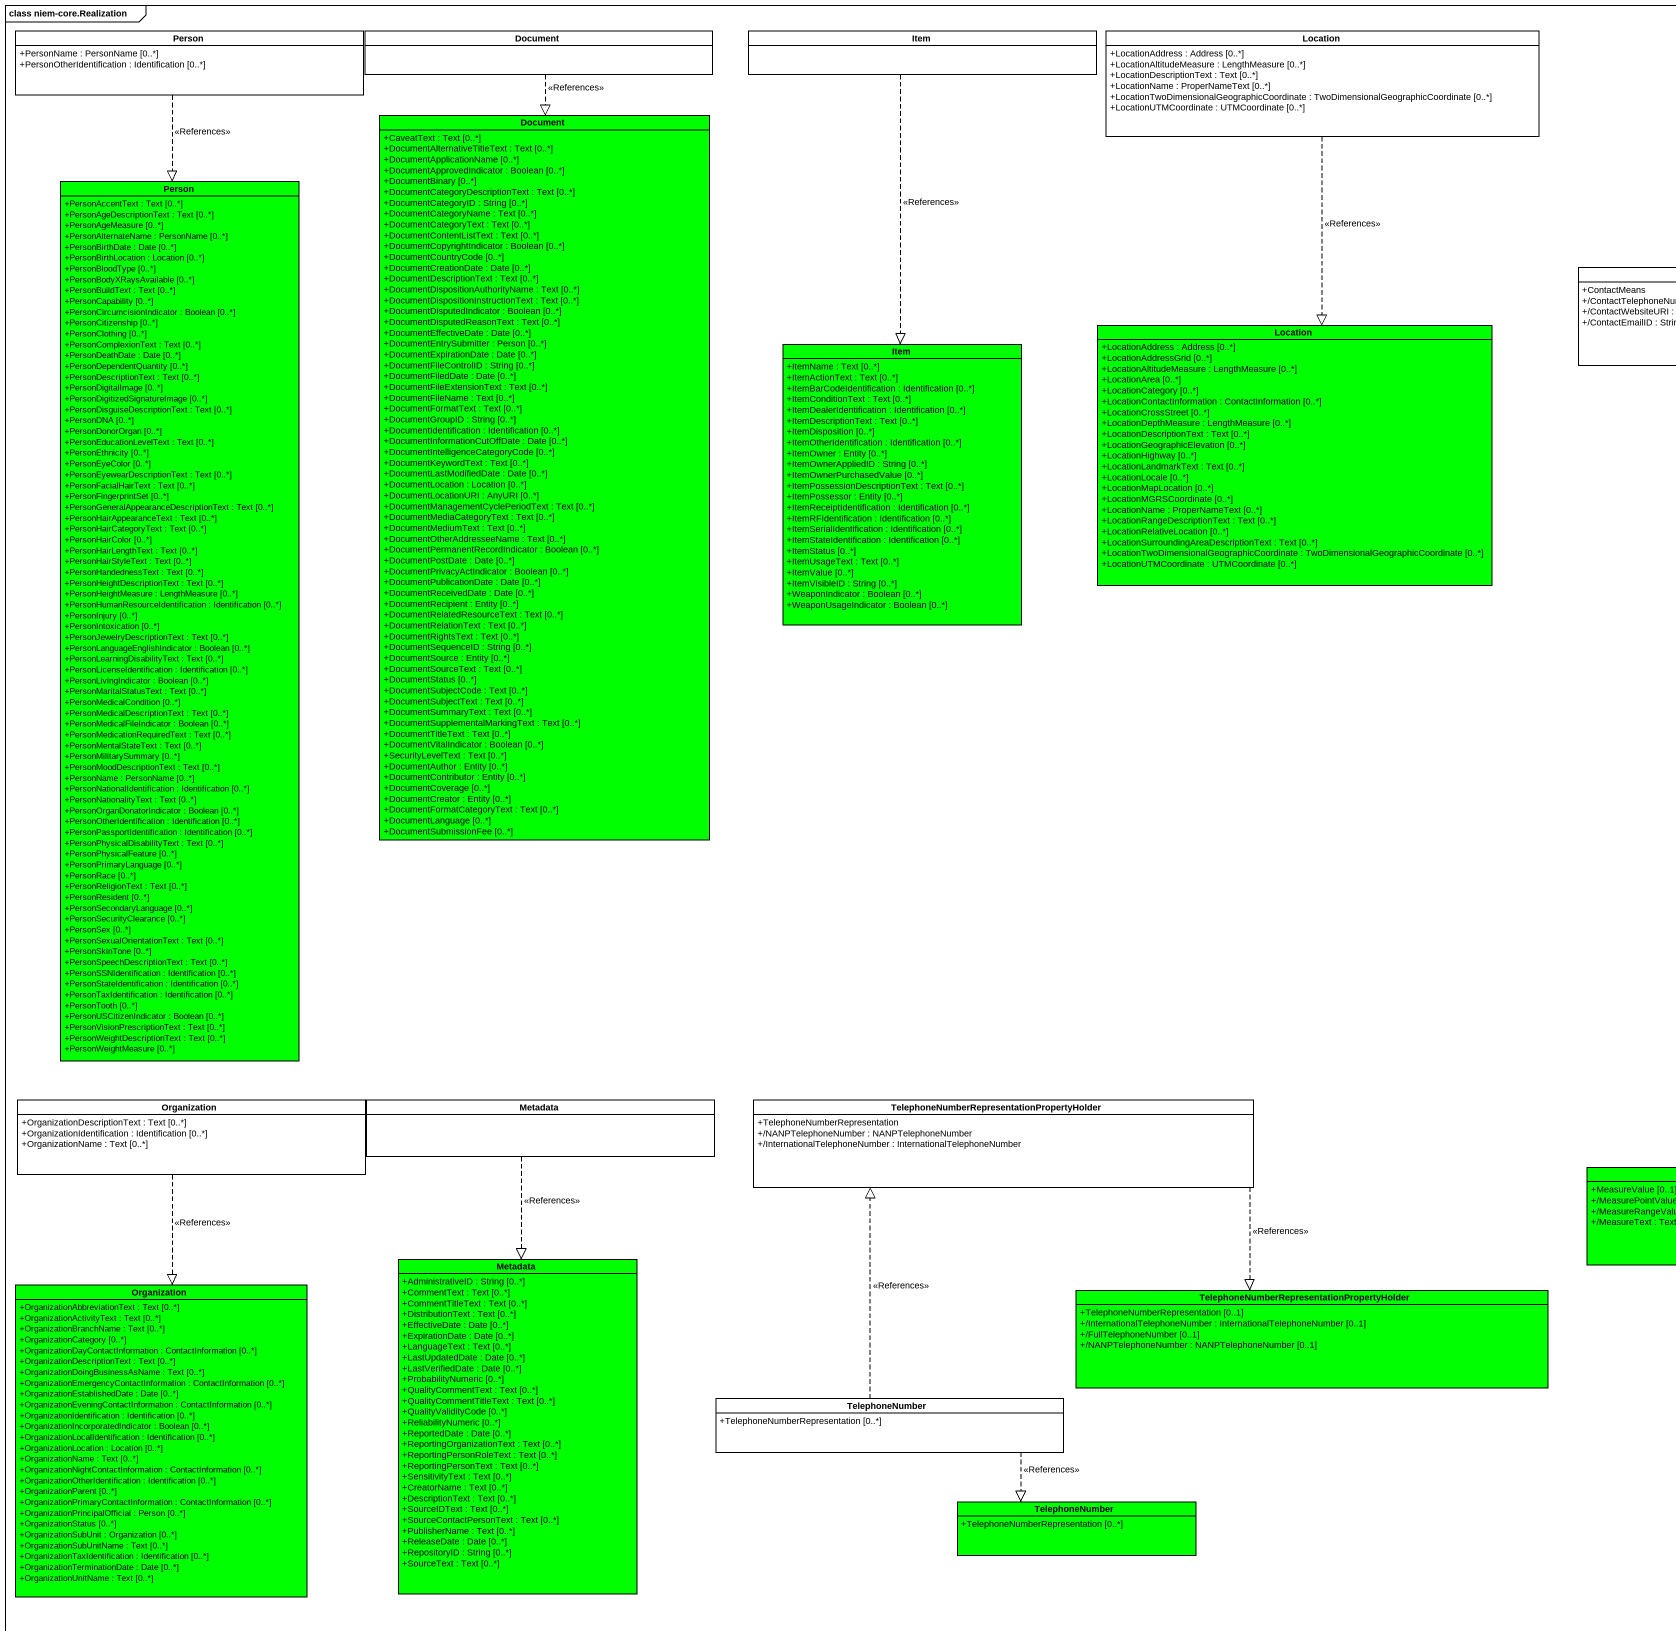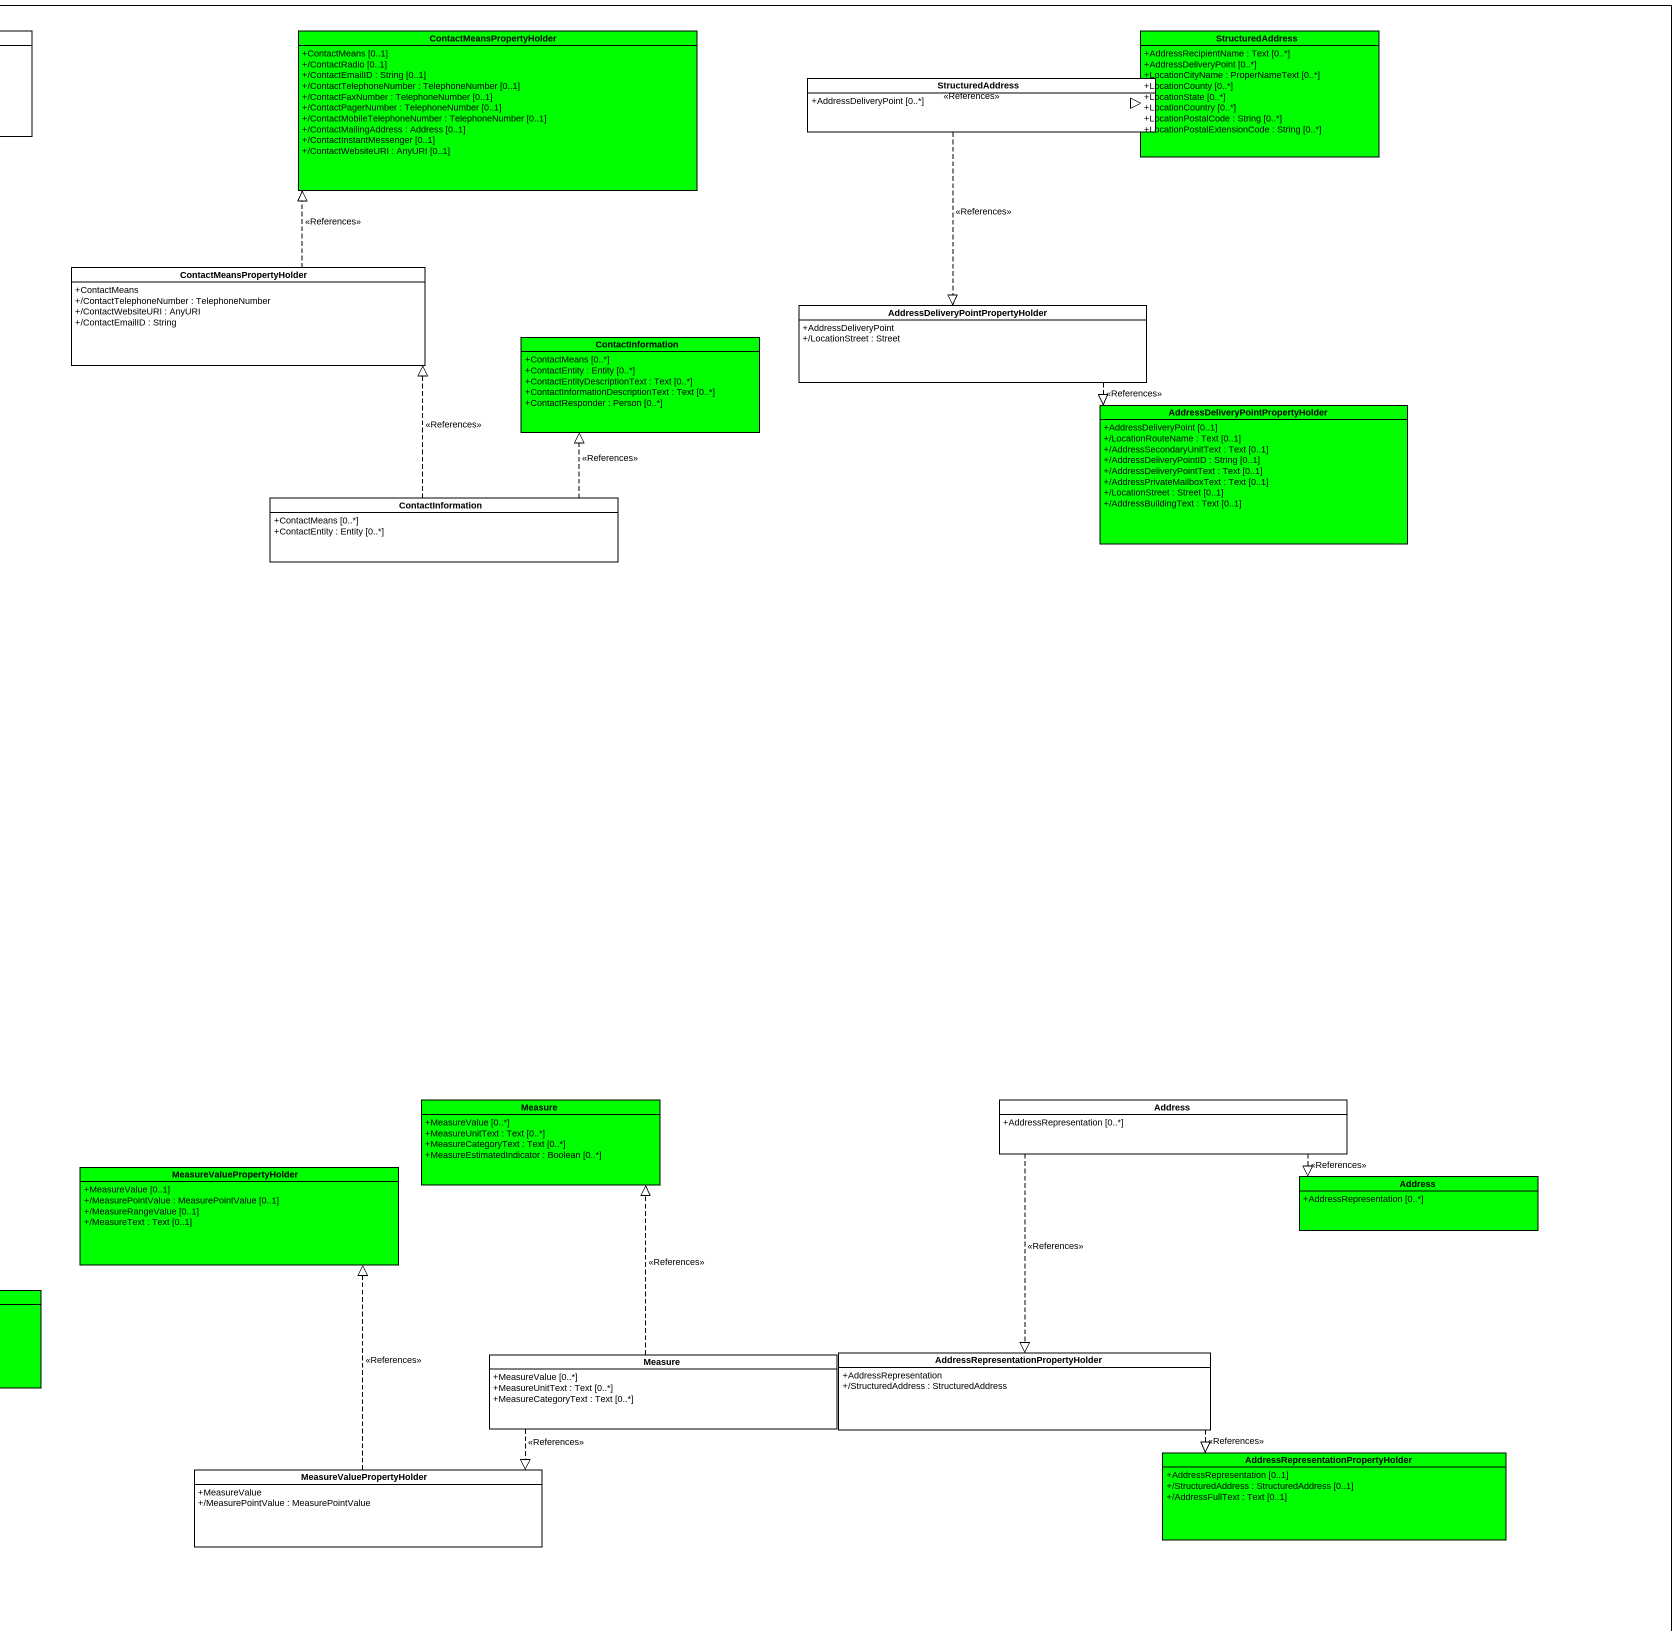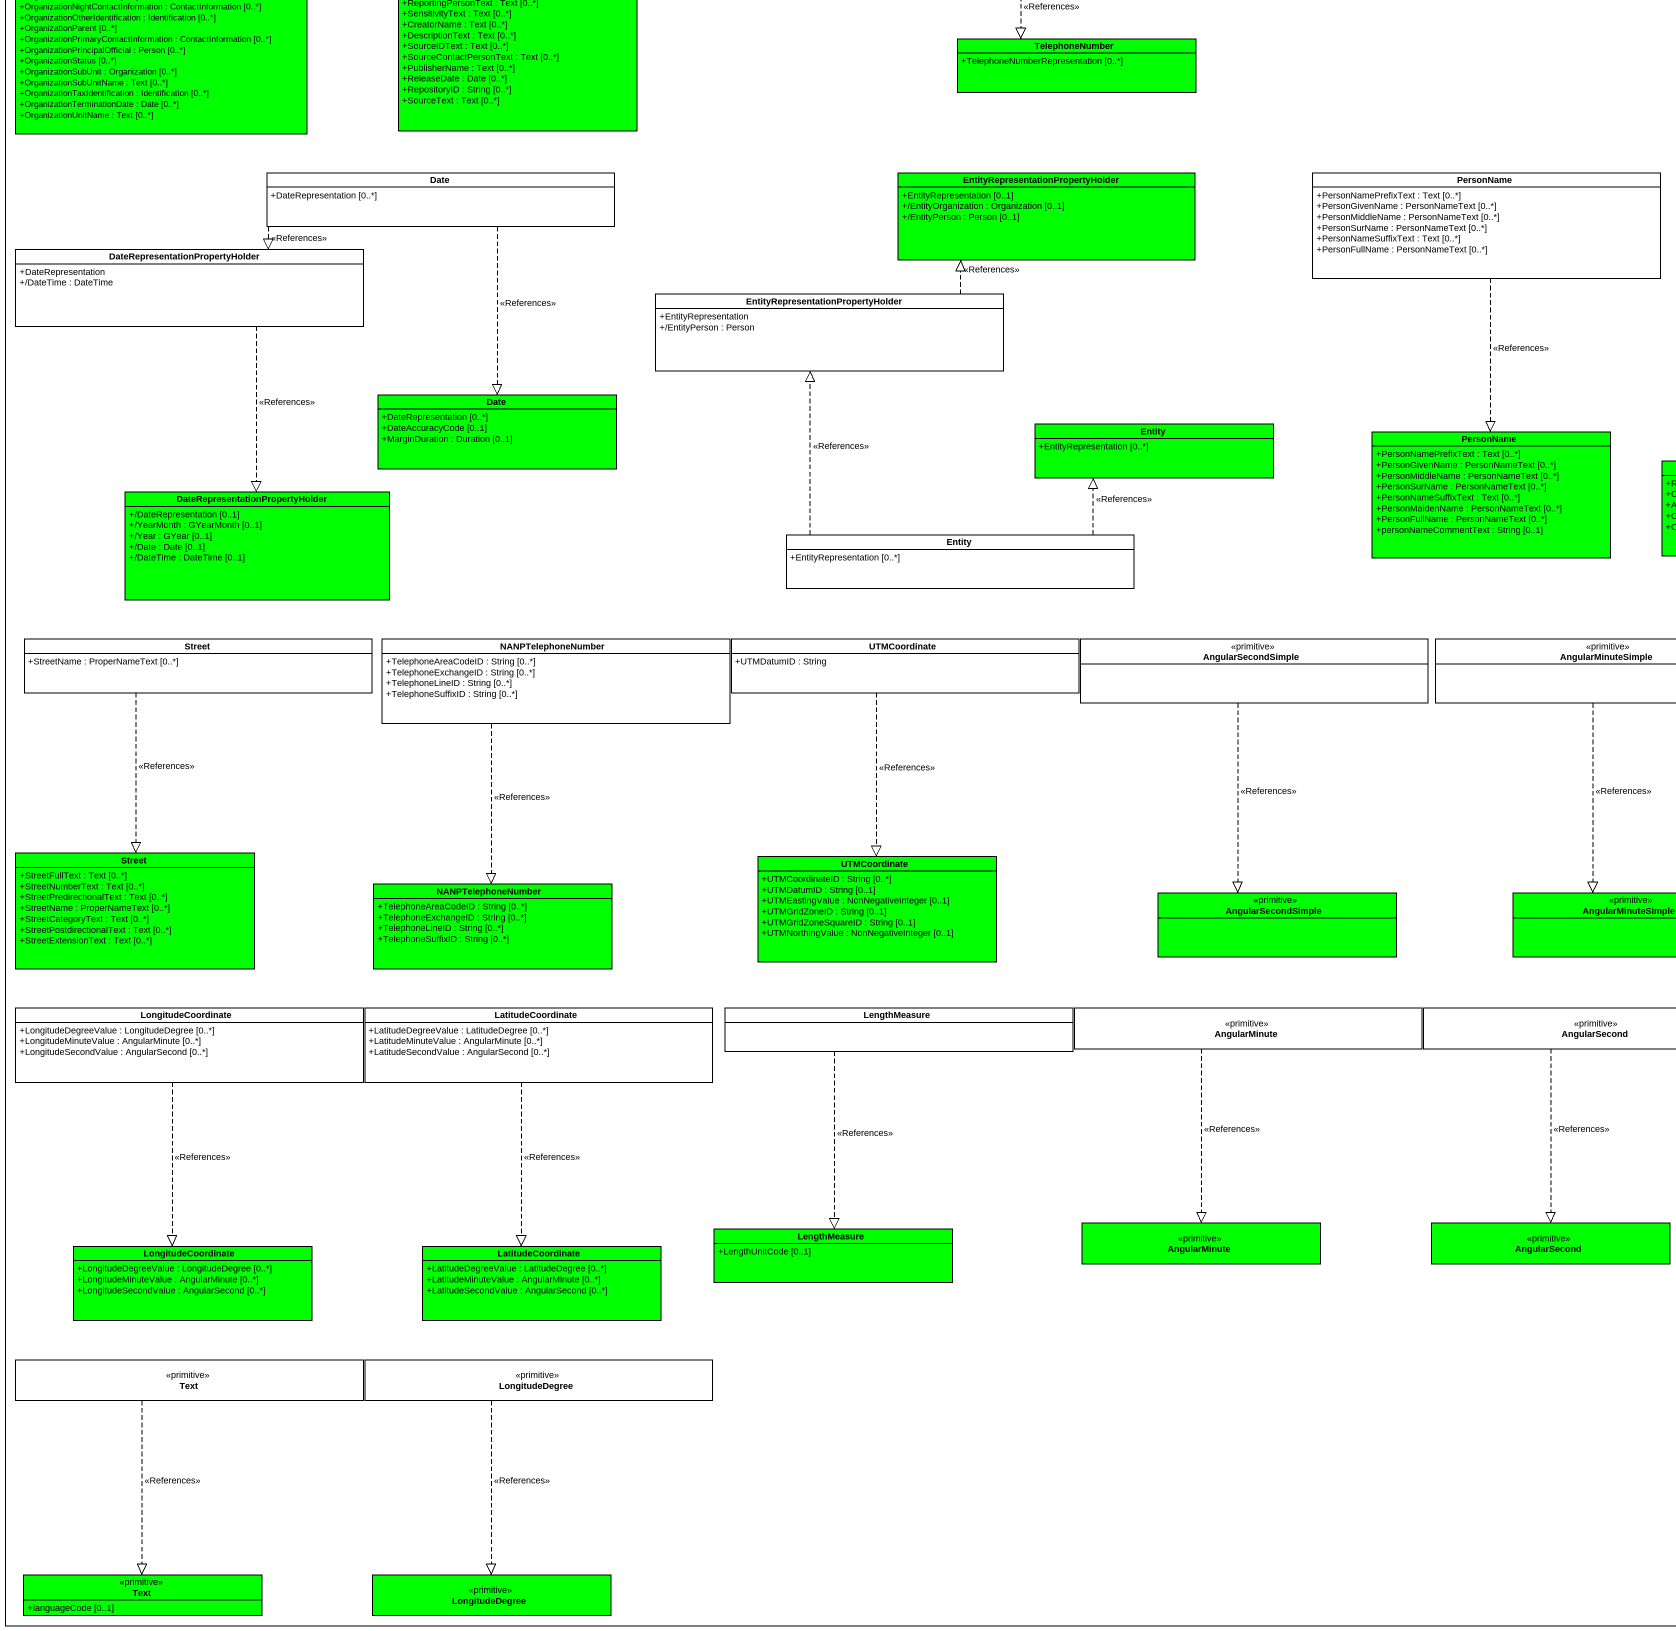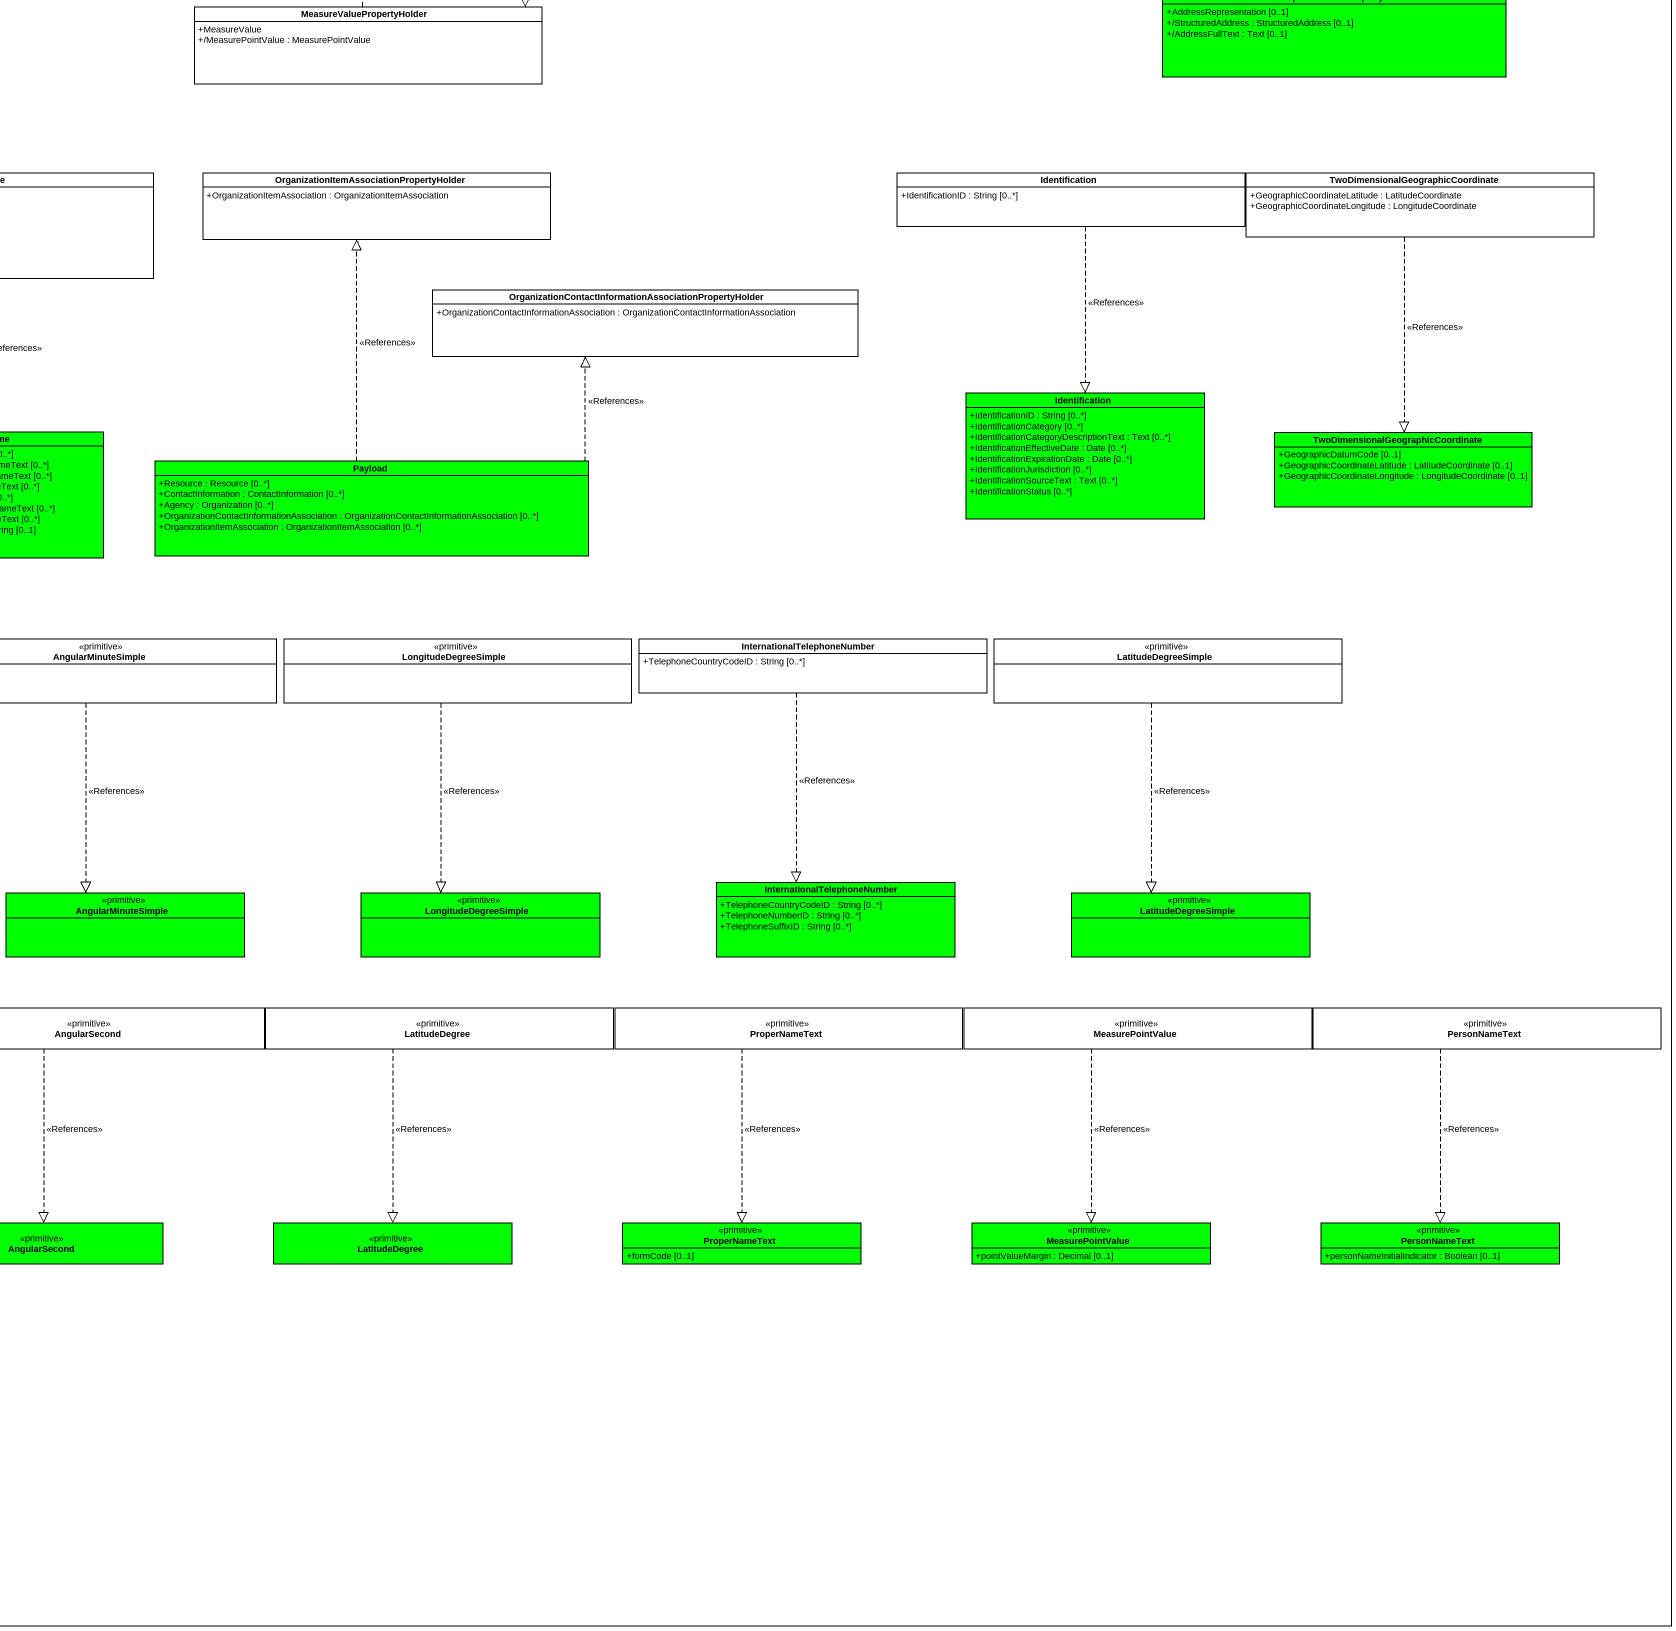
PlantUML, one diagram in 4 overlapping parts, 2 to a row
@startuml
mainframe class niem-core.Realization
hide circle
hide empty members
skinparam classAttributeIconSize 0
class "Person" as Person_ {
  +PersonName : PersonName [0..*]
  +PersonOtherIdentification : Identification [0..*]
}
class Document
class Item
class Location {
  +LocationAddress : Address [0..*]
  +LocationAltitudeMeasure : LengthMeasure [0..*]
  +LocationDescriptionText : Text [0..*]
  +LocationName : ProperNameText [0..*]
  +LocationTwoDimensionalGeographicCoordinate : TwoDimensionalGeographicCoordinate [0..*]
  +LocationUTMCoordinate : UTMCoordinate [0..*]
}
class ContactMeansPropertyHolder #00FF00 {
  +ContactMeans [0..1]
  +/ContactRadio [0..1]
  +/ContactEmailID : String [0..1]
  +/ContactTelephoneNumber : TelephoneNumber [0..1]
  +/ContactFaxNumber : TelephoneNumber [0..1]
  +/ContactPagerNumber : TelephoneNumber [0..1]
  +/ContactMobileTelephoneNumber : TelephoneNumber [0..1]
  +/ContactMailingAddress : Address [0..1]
  +/ContactInstantMessenger [0..1]
  +/ContactWebsiteURI : AnyURI [0..1]
}
class StructuredAddress #00FF00 {
  +AddressRecipientName : Text [0..*]
  +AddressDeliveryPoint [0..*]
  +LocationCityName : ProperNameText [0..*]
  +LocationCounty [0..*]
  +LocationState [0..*]
  +LocationCountry [0..*]
  +LocationPostalCode : String [0..*]
  +LocationPostalExtensionCode : String [0..*]
}
class "StructuredAddress" as StructuredAddress_2 {
  +AddressDeliveryPoint [0..*]
}
class "Document" as Document_2 #00FF00 {
  +CaveatText : Text [0..*]
  +DocumentAlternativeTitleText : Text [0..*]
  +DocumentApplicationName [0..*]
  +DocumentApprovedIndicator : Boolean [0..*]
  +DocumentBinary [0..*]
  +DocumentCategoryDescriptionText : Text [0..*]
  +DocumentCategoryID : String [0..*]
  +DocumentCategoryName : Text [0..*]
  +DocumentCategoryText : Text [0..*]
  +DocumentContentListText : Text [0..*]
  +DocumentCopyrightIndicator : Boolean [0..*]
  +DocumentCountryCode [0..*]
  +DocumentCreationDate : Date [0..*]
  +DocumentDescriptionText : Text [0..*]
  +DocumentDispositionAuthorityName : Text [0..*]
  +DocumentDispositionInstructionText : Text [0..*]
  +DocumentDisputedIndicator : Boolean [0..*]
  +DocumentDisputedReasonText : Text [0..*]
  +DocumentEffectiveDate : Date [0..*]
  +DocumentEntrySubmitter : Person [0..*]
  +DocumentExpirationDate : Date [0..*]
  +DocumentFileControlID : String [0..*]
  +DocumentFiledDate : Date [0..*]
  +DocumentFileExtensionText : Text [0..*]
  +DocumentFileName : Text [0..*]
  +DocumentFormatText : Text [0..*]
  +DocumentGroupID : String [0..*]
  +DocumentIdentification : Identification [0..*]
  +DocumentInformationCutOffDate : Date [0..*]
  +DocumentIntelligenceCategoryCode [0..*]
  +DocumentKeywordText : Text [0..*]
  +DocumentLastModifiedDate : Date [0..*]
  +DocumentLocation : Location [0..*]
  +DocumentLocationURI : AnyURI [0..*]
  +DocumentManagementCyclePeriodText : Text [0..*]
  +DocumentMediaCategoryText : Text [0..*]
  +DocumentMediumText : Text [0..*]
  +DocumentOtherAddresseeName : Text [0..*]
  +DocumentPermanentRecordIndicator : Boolean [0..*]
  +DocumentPostDate : Date [0..*]
  +DocumentPrivacyActIndicator : Boolean [0..*]
  +DocumentPublicationDate : Date [0..*]
  +DocumentReceivedDate : Date [0..*]
  +DocumentRecipient : Entity [0..*]
  +DocumentRelatedResourceText : Text [0..*]
  +DocumentRelationText : Text [0..*]
  +DocumentRightsText : Text [0..*]
  +DocumentSequenceID : String [0..*]
  +DocumentSource : Entity [0..*]
  +DocumentSourceText : Text [0..*]
  +DocumentStatus [0..*]
  +DocumentSubjectCode : Text [0..*]
  +DocumentSubjectText : Text [0..*]
  +DocumentSummaryText : Text [0..*]
  +DocumentSupplementalMarkingText : Text [0..*]
  +DocumentTitleText : Text [0..*]
  +DocumentVitalIndicator : Boolean [0..*]
  +SecurityLevelText : Text [0..*]
  +DocumentAuthor : Entity [0..*]
  +DocumentContributor : Entity [0..*]
  +DocumentCoverage [0..*]
  +DocumentCreator : Entity [0..*]
  +DocumentFormatCategoryText : Text [0..*]
  +DocumentLanguage [0..*]
  +DocumentSubmissionFee [0..*]
}
class "Person" as Person__2 #00FF00 {
  +PersonAccentText : Text [0..*]
  +PersonAgeDescriptionText : Text [0..*]
  +PersonAgeMeasure [0..*]
  +PersonAlternateName : PersonName [0..*]
  +PersonBirthDate : Date [0..*]
  +PersonBirthLocation : Location [0..*]
  +PersonBloodType [0..*]
  +PersonBodyXRaysAvailable [0..*]
  +PersonBuildText : Text [0..*]
  +PersonCapability [0..*]
  +PersonCircumcisionIndicator : Boolean [0..*]
  +PersonCitizenship [0..*]
  +PersonClothing [0..*]
  +PersonComplexionText : Text [0..*]
  +PersonDeathDate : Date [0..*]
  +PersonDependentQuantity [0..*]
  +PersonDescriptionText : Text [0..*]
  +PersonDigitalImage [0..*]
  +PersonDigitizedSignatureImage [0..*]
  +PersonDisguiseDescriptionText : Text [0..*]
  +PersonDNA [0..*]
  +PersonDonorOrgan [0..*]
  +PersonEducationLevelText : Text [0..*]
  +PersonEthnicity [0..*]
  +PersonEyeColor [0..*]
  +PersonEyewearDescriptionText : Text [0..*]
  +PersonFacialHairText : Text [0..*]
  +PersonFingerprintSet [0..*]
  +PersonGeneralAppearanceDescriptionText : Text [0..*]
  +PersonHairAppearanceText : Text [0..*]
  +PersonHairCategoryText : Text [0..*]
  +PersonHairColor [0..*]
  +PersonHairLengthText : Text [0..*]
  +PersonHairStyleText : Text [0..*]
  +PersonHandednessText : Text [0..*]
  +PersonHeightDescriptionText : Text [0..*]
  +PersonHeightMeasure : LengthMeasure [0..*]
  +PersonHumanResourceIdentification : Identification [0..*]
  +PersonInjury [0..*]
  +PersonIntoxication [0..*]
  +PersonJewelryDescriptionText : Text [0..*]
  +PersonLanguageEnglishIndicator : Boolean [0..*]
  +PersonLearningDisabilityText : Text [0..*]
  +PersonLicenseIdentification : Identification [0..*]
  +PersonLivingIndicator : Boolean [0..*]
  +PersonMaritalStatusText : Text [0..*]
  +PersonMedicalCondition [0..*]
  +PersonMedicalDescriptionText : Text [0..*]
  +PersonMedicalFileIndicator : Boolean [0..*]
  +PersonMedicationRequiredText : Text [0..*]
  +PersonMentalStateText : Text [0..*]
  +PersonMilitarySummary [0..*]
  +PersonMoodDescriptionText : Text [0..*]
  +PersonName : PersonName [0..*]
  +PersonNationalIdentification : Identification [0..*]
  +PersonNationalityText : Text [0..*]
  +PersonOrganDonatorIndicator : Boolean [0..*]
  +PersonOtherIdentification : Identification [0..*]
  +PersonPassportIdentification : Identification [0..*]
  +PersonPhysicalDisabilityText : Text [0..*]
  +PersonPhysicalFeature [0..*]
  +PersonPrimaryLanguage [0..*]
  +PersonRace [0..*]
  +PersonReligionText : Text [0..*]
  +PersonResident [0..*]
  +PersonSecondaryLanguage [0..*]
  +PersonSecurityClearance [0..*]
  +PersonSex [0..*]
  +PersonSexualOrientationText : Text [0..*]
  +PersonSkinTone [0..*]
  +PersonSpeechDescriptionText : Text [0..*]
  +PersonSSNIdentification : Identification [0..*]
  +PersonStateIdentification : Identification [0..*]
  +PersonTaxIdentification : Identification [0..*]
  +PersonTooth [0..*]
  +PersonUSCitizenIndicator : Boolean [0..*]
  +PersonVisionPrescriptionText : Text [0..*]
  +PersonWeightDescriptionText : Text [0..*]
  +PersonWeightMeasure [0..*]
}
class "ContactMeansPropertyHolder" as ContactMeansPropertyHolder_2 {
  +ContactMeans
  +/ContactTelephoneNumber : TelephoneNumber
  +/ContactWebsiteURI : AnyURI
  +/ContactEmailID : String
}
class "AddressDeliveryPointPropertyHolder" as AddressDeliveryPointProperty {
  +AddressDeliveryPoint
  +/LocationStreet : Street
}
class "Item" as Item_2 #00FF00 {
  +ItemName : Text [0..*]
  +ItemActionText : Text [0..*]
  +ItemBarCodeIdentification : Identification [0..*]
  +ItemConditionText : Text [0..*]
  +ItemDealerIdentification : Identification [0..*]
  +ItemDescriptionText : Text [0..*]
  +ItemDisposition [0..*]
  +ItemOtherIdentification : Identification [0..*]
  +ItemOwner : Entity [0..*]
  +ItemOwnerAppliedID : String [0..*]
  +ItemOwnerPurchasedValue [0..*]
  +ItemPossessionDescriptionText : Text [0..*]
  +ItemPossessor : Entity [0..*]
  +ItemReceiptIdentification : Identification [0..*]
  +ItemRFIdentification : Identification [0..*]
  +ItemSerialIdentification : Identification [0..*]
  +ItemStateIdentification : Identification [0..*]
  +ItemStatus [0..*]
  +ItemUsageText : Text [0..*]
  +ItemValue [0..*]
  +ItemVisibleID : String [0..*]
  +WeaponIndicator : Boolean [0..*]
  +WeaponUsageIndicator : Boolean [0..*]
}
class "Location" as Location_2 #00FF00 {
  +LocationAddress : Address [0..*]
  +LocationAddressGrid [0..*]
  +LocationAltitudeMeasure : LengthMeasure [0..*]
  +LocationArea [0..*]
  +LocationCategory [0..*]
  +LocationContactInformation : ContactInformation [0..*]
  +LocationCrossStreet [0..*]
  +LocationDepthMeasure : LengthMeasure [0..*]
  +LocationDescriptionText : Text [0..*]
  +LocationGeographicElevation [0..*]
  +LocationHighway [0..*]
  +LocationLandmarkText : Text [0..*]
  +LocationLocale [0..*]
  +LocationMapLocation [0..*]
  +LocationMGRSCoordinate [0..*]
  +LocationName : ProperNameText [0..*]
  +LocationRangeDescriptionText : Text [0..*]
  +LocationRelativeLocation [0..*]
  +LocationSurroundingAreaDescriptionText : Text [0..*]
  +LocationTwoDimensionalGeographicCoordinate : TwoDimensionalGeographicCoordinate [0..*]
  +LocationUTMCoordinate : UTMCoordinate [0..*]
}
class ContactInformation #00FF00 {
  +ContactMeans [0..*]
  +ContactEntity : Entity [0..*]
  +ContactEntityDescriptionText : Text [0..*]
  +ContactInformationDescriptionText : Text [0..*]
  +ContactResponder : Person [0..*]
}
class "AddressDeliveryPointPropertyHolder" as AddressDeliveryPointProperty_2 #00FF00 {
  +AddressDeliveryPoint [0..1]
  +/LocationRouteName : Text [0..1]
  +/AddressSecondaryUnitText : Text [0..1]
  +/AddressDeliveryPointID : String [0..1]
  +/AddressDeliveryPointText : Text [0..1]
  +/AddressPrivateMailboxText : Text [0..1]
  +/LocationStreet : Street [0..1]
  +/AddressBuildingText : Text [0..1]
}
class "ContactInformation" as ContactInformation_2 {
  +ContactMeans [0..*]
  +ContactEntity : Entity [0..*]
}
class Organization {
  +OrganizationDescriptionText : Text [0..*]
  +OrganizationIdentification : Identification [0..*]
  +OrganizationName : Text [0..*]
}
class Metadata
class "TelephoneNumberRepresentationPropertyHolder" as TelephoneNumberRepresentatio {
  +TelephoneNumberRepresentation
  +/NANPTelephoneNumber : NANPTelephoneNumber
  +/InternationalTelephoneNumber : InternationalTelephoneNumber
}
class Measure #00FF00 {
  +MeasureValue [0..*]
  +MeasureUnitText : Text [0..*]
  +MeasureCategoryText : Text [0..*]
  +MeasureEstimatedIndicator : Boolean [0..*]
}
class Address {
  +AddressRepresentation [0..*]
}
class MeasureValuePropertyHolder #00FF00 {
  +MeasureValue [0..1]
  +/MeasurePointValue : MeasurePointValue [0..1]
  +/MeasureRangeValue [0..1]
  +/MeasureText : Text [0..1]
}
class "Address" as Address_2 #00FF00 {
  +AddressRepresentation [0..*]
}
class "Organization" as Organization_2 #00FF00 {
  +OrganizationAbbreviationText : Text [0..*]
  +OrganizationActivityText : Text [0..*]
  +OrganizationBranchName : Text [0..*]
  +OrganizationCategory [0..*]
  +OrganizationDayContactInformation : ContactInformation [0..*]
  +OrganizationDescriptionText : Text [0..*]
  +OrganizationDoingBusinessAsName : Text [0..*]
  +OrganizationEmergencyContactInformation : ContactInformation [0..*]
  +OrganizationEstablishedDate : Date [0..*]
  +OrganizationEveningContactInformation : ContactInformation [0..*]
  +OrganizationIdentification : Identification [0..*]
  +OrganizationIncorporatedIndicator : Boolean [0..*]
  +OrganizationLocalIdentification : Identification [0..*]
  +OrganizationLocation : Location [0..*]
  +OrganizationName : Text [0..*]
  +OrganizationNightContactInformation : ContactInformation [0..*]
  +OrganizationOtherIdentification : Identification [0..*]
  +OrganizationParent [0..*]
  +OrganizationPrimaryContactInformation : ContactInformation [0..*]
  +OrganizationPrincipalOfficial : Person [0..*]
  +OrganizationStatus [0..*]
  +OrganizationSubUnit : Organization [0..*]
  +OrganizationSubUnitName : Text [0..*]
  +OrganizationTaxIdentification : Identification [0..*]
  +OrganizationTerminationDate : Date [0..*]
  +OrganizationUnitName : Text [0..*]
}
class "Metadata" as Metadata_2 #00FF00 {
  +AdministrativeID : String [0..*]
  +CommentText : Text [0..*]
  +CommentTitleText : Text [0..*]
  +DistributionText : Text [0..*]
  +EffectiveDate : Date [0..*]
  +ExpirationDate : Date [0..*]
  +LanguageText : Text [0..*]
  +LastUpdatedDate : Date [0..*]
  +LastVerifiedDate : Date [0..*]
  +ProbabilityNumeric [0..*]
  +QualityCommentText : Text [0..*]
  +QualityCommentTitleText : Text [0..*]
  +QualityValidityCode [0..*]
  +ReliabilityNumeric [0..*]
  +ReportedDate : Date [0..*]
  +ReportingOrganizationText : Text [0..*]
  +ReportingPersonRoleText : Text [0..*]
  +ReportingPersonText : Text [0..*]
  +SensitivityText : Text [0..*]
  +CreatorName : Text [0..*]
  +DescriptionText : Text [0..*]
  +SourceIDText : Text [0..*]
  +SourceContactPersonText : Text [0..*]
  +PublisherName : Text [0..*]
  +ReleaseDate : Date [0..*]
  +RepositoryID : String [0..*]
  +SourceText : Text [0..*]
}
class "TelephoneNumberRepresentationPropertyHolder" as TelephoneNumberRepresentatio_2 #00FF00 {
  +TelephoneNumberRepresentation [0..1]
  +/InternationalTelephoneNumber : InternationalTelephoneNumber [0..1]
  +/FullTelephoneNumber [0..1]
  +/NANPTelephoneNumber : NANPTelephoneNumber [0..1]
}
class "Measure" as Measure_2 {
  +MeasureValue [0..*]
  +MeasureUnitText : Text [0..*]
  +MeasureCategoryText : Text [0..*]
}
class "AddressRepresentationPropertyHolder" as AddressRepresentationPropert {
  +AddressRepresentation
  +/StructuredAddress : StructuredAddress
}
class TelephoneNumber {
  +TelephoneNumberRepresentation [0..*]
}
class "MeasureValuePropertyHolder" as MeasureValuePropertyHolder_2 {
  +MeasureValue
  +/MeasurePointValue : MeasurePointValue
}
class "AddressRepresentationPropertyHolder" as AddressRepresentationPropert_2 #00FF00 {
  +AddressRepresentation [0..1]
  +/StructuredAddress : StructuredAddress [0..1]
  +/AddressFullText : Text [0..1]
}
class "TelephoneNumber" as TelephoneNumber_2 #00FF00 {
  +TelephoneNumberRepresentation [0..*]
}
class Date {
  +DateRepresentation [0..*]
}
class "EntityRepresentationPropertyHolder" as EntityRepresentationProperty #00FF00 {
  +EntityRepresentation [0..1]
  +/EntityOrganization : Organization [0..1]
  +/EntityPerson : Person [0..1]
}
class PersonName {
  +PersonNamePrefixText : Text [0..*]
  +PersonGivenName : PersonNameText [0..*]
  +PersonMiddleName : PersonNameText [0..*]
  +PersonSurName : PersonNameText [0..*]
  +PersonNameSuffixText : Text [0..*]
  +PersonFullName : PersonNameText [0..*]
}
class "OrganizationItemAssociationPropertyHolder" as OrganizationItemAssociationP {
  +OrganizationItemAssociation : OrganizationItemAssociation
}
class Identification {
  +IdentificationID : String [0..*]
}
class "TwoDimensionalGeographicCoordinate" as TwoDimensionalGeographicCoor {
  +GeographicCoordinateLatitude : LatitudeCoordinate
  +GeographicCoordinateLongitude : LongitudeCoordinate
}
class "DateRepresentationPropertyHolder" as DateRepresentationPropertyHo {
  +DateRepresentation
  +/DateTime : DateTime
}
class "EntityRepresentationPropertyHolder" as EntityRepresentationProperty_2 {
  +EntityRepresentation
  +/EntityPerson : Person
}
class "OrganizationContactInformationAssociationPropertyHolder" as OrganizationContactInformati {
  +OrganizationContactInformationAssociation : OrganizationContactInformationAssociation
}
class "Date" as Date_2 #00FF00 {
  +DateRepresentation [0..*]
  +DateAccuracyCode [0..1]
  +MarginDuration : Duration [0..1]
}
class "Identification" as Identification_2 #00FF00 {
  +IdentificationID : String [0..*]
  +IdentificationCategory [0..*]
  +IdentificationCategoryDescriptionText : Text [0..*]
  +IdentificationEffectiveDate : Date [0..*]
  +IdentificationExpirationDate : Date [0..*]
  +IdentificationJurisdiction [0..*]
  +IdentificationSourceText : Text [0..*]
  +IdentificationStatus [0..*]
}
class "Entity" as Entity_ #00FF00 {
  +EntityRepresentation [0..*]
}
class "PersonName" as PersonName_2 #00FF00 {
  +PersonNamePrefixText : Text [0..*]
  +PersonGivenName : PersonNameText [0..*]
  +PersonMiddleName : PersonNameText [0..*]
  +PersonSurName : PersonNameText [0..*]
  +PersonNameSuffixText : Text [0..*]
  +PersonMaidenName : PersonNameText [0..*]
  +PersonFullName : PersonNameText [0..*]
  +personNameCommentText : String [0..1]
}
class "TwoDimensionalGeographicCoordinate" as TwoDimensionalGeographicCoor_2 #00FF00 {
  +GeographicDatumCode [0..1]
  +GeographicCoordinateLatitude : LatitudeCoordinate [0..1]
  +GeographicCoordinateLongitude : LongitudeCoordinate [0..1]
}
class Payload #00FF00 {
  +Resource : Resource [0..*]
  +ContactInformation : ContactInformation [0..*]
  +Agency : Organization [0..*]
  +OrganizationContactInformationAssociation : OrganizationContactInformationAssociation [0..*]
  +OrganizationItemAssociation : OrganizationItemAssociation [0..*]
}
class "DateRepresentationPropertyHolder" as DateRepresentationPropertyHo_2 #00FF00 {
  +/DateRepresentation [0..1]
  +/YearMonth : GYearMonth [0..1]
  +/Year : GYear [0..1]
  +/Date : Date [0..1]
  +/DateTime : DateTime [0..1]
}
class "Entity" as Entity__2 {
  +EntityRepresentation [0..*]
}
class Street {
  +StreetName : ProperNameText [0..*]
}
class NANPTelephoneNumber {
  +TelephoneAreaCodeID : String [0..*]
  +TelephoneExchangeID : String [0..*]
  +TelephoneLineID : String [0..*]
  +TelephoneSuffixID : String [0..*]
}
class UTMCoordinate {
  +UTMDatumID : String
}
class AngularSecondSimple <<primitive>>
class AngularMinuteSimple <<primitive>>
class LongitudeDegreeSimple <<primitive>>
class InternationalTelephoneNumber {
  +TelephoneCountryCodeID : String [0..*]
}
class LatitudeDegreeSimple <<primitive>>
class "Street" as Street_2 #00FF00 {
  +StreetFullText : Text [0..*]
  +StreetNumberText : Text [0..*]
  +StreetPredirectionalText : Text [0..*]
  +StreetName : ProperNameText [0..*]
  +StreetCategoryText : Text [0..*]
  +StreetPostdirectionalText : Text [0..*]
  +StreetExtensionText : Text [0..*]
}
class "UTMCoordinate" as UTMCoordinate_2 #00FF00 {
  +UTMCoordinateID : String [0..*]
  +UTMDatumID : String [0..1]
  +UTMEastingValue : NonNegativeInteger [0..1]
  +UTMGridZoneID : String [0..1]
  +UTMGridZoneSquareID : String [0..1]
  +UTMNorthingValue : NonNegativeInteger [0..1]
}
class "NANPTelephoneNumber" as NANPTelephoneNumber_2 #00FF00 {
  +TelephoneAreaCodeID : String [0..*]
  +TelephoneExchangeID : String [0..*]
  +TelephoneLineID : String [0..*]
  +TelephoneSuffixID : String [0..*]
}
class "AngularSecondSimple" as AngularSecondSimple_2 <<primitive>> #00FF00
class "AngularMinuteSimple" as AngularMinuteSimple_2 <<primitive>> #00FF00
class "LongitudeDegreeSimple" as LongitudeDegreeSimple_2 <<primitive>> #00FF00
class "InternationalTelephoneNumber" as InternationalTelephoneNumber_2 #00FF00 {
  +TelephoneCountryCodeID : String [0..*]
  +TelephoneNumberID : String [0..*]
  +TelephoneSuffixID : String [0..*]
}
class "LatitudeDegreeSimple" as LatitudeDegreeSimple_2 <<primitive>> #00FF00
class LongitudeCoordinate {
  +LongitudeDegreeValue : LongitudeDegree [0..*]
  +LongitudeMinuteValue : AngularMinute [0..*]
  +LongitudeSecondValue : AngularSecond [0..*]
}
class LatitudeCoordinate {
  +LatitudeDegreeValue : LatitudeDegree [0..*]
  +LatitudeMinuteValue : AngularMinute [0..*]
  +LatitudeSecondValue : AngularSecond [0..*]
}
class LengthMeasure
class AngularMinute <<primitive>>
class AngularSecond <<primitive>>
class LatitudeDegree <<primitive>>
class ProperNameText <<primitive>>
class MeasurePointValue <<primitive>>
class PersonNameText <<primitive>>
class "LongitudeCoordinate" as LongitudeCoordinate_2 #00FF00 {
  +LongitudeDegreeValue : LongitudeDegree [0..*]
  +LongitudeMinuteValue : AngularMinute [0..*]
  +LongitudeSecondValue : AngularSecond [0..*]
}
class "LatitudeCoordinate" as LatitudeCoordinate_2 #00FF00 {
  +LatitudeDegreeValue : LatitudeDegree [0..*]
  +LatitudeMinuteValue : AngularMinute [0..*]
  +LatitudeSecondValue : AngularSecond [0..*]
}
class "LengthMeasure" as LengthMeasure_2 #00FF00 {
  +LengthUnitCode [0..1]
}
class "AngularMinute" as AngularMinute_2 <<primitive>> #00FF00
class "AngularSecond" as AngularSecond_2 <<primitive>> #00FF00
class "LatitudeDegree" as LatitudeDegree_2 <<primitive>> #00FF00
class "ProperNameText" as ProperNameText_2 <<primitive>> #00FF00 {
  +formCode [0..1]
}
class "MeasurePointValue" as MeasurePointValue_2 <<primitive>> #00FF00 {
  +pointValueMargin : Decimal [0..1]
}
class "PersonNameText" as PersonNameText_2 <<primitive>> #00FF00 {
  +personNameInitialIndicator : Boolean [0..1]
}
class Text <<primitive>>
class LongitudeDegree <<primitive>>
class "Text" as Text_2 <<primitive>> #00FF00 {
  +languageCode [0..1]
}
class "LongitudeDegree" as LongitudeDegree_2 <<primitive>> #00FF00
Person_ ..|> Person__2 : <<References>>
Document ..|> Document_2 : <<References>>
Item ..|> Item_2 : <<References>>
Location ..|> Location_2 : <<References>>
StructuredAddress_2 .right.|> StructuredAddress : <<References>>
StructuredAddress_2 ..|> AddressDeliveryPointProperty : <<References>>
ContactMeansPropertyHolder_2 .up.|> ContactMeansPropertyHolder : <<References>>
AddressDeliveryPointProperty .right.|> AddressDeliveryPointProperty_2 : <<References>>
ContactInformation_2 .up.|> ContactMeansPropertyHolder_2 : <<References>>
ContactInformation_2 .up.|> ContactInformation : <<References>>
Organization ..|> Organization_2 : <<References>>
Metadata ..|> Metadata_2 : <<References>>
TelephoneNumberRepresentatio ..|> TelephoneNumberRepresentatio_2 : <<References>>
Address .right.|> Address_2 : <<References>>
Address ..|> AddressRepresentationPropert : <<References>>
Measure_2 .up.|> Measure : <<References>>
Measure_2 .left.|> MeasureValuePropertyHolder_2 : <<References>>
AddressRepresentationPropert .right.|> AddressRepresentationPropert_2 : <<References>>
TelephoneNumber .up.|> TelephoneNumberRepresentatio : <<References>>
TelephoneNumber .right.|> TelephoneNumber_2 : <<References>>
MeasureValuePropertyHolder_2 .up.|> MeasureValuePropertyHolder : <<References>>
Date .left.|> DateRepresentationPropertyHo : <<References>>
Date ..|> Date_2 : <<References>>
PersonName ..|> PersonName_2 : <<References>>
Identification ..|> Identification_2 : <<References>>
TwoDimensionalGeographicCoor ..|> TwoDimensionalGeographicCoor_2 : <<References>>
DateRepresentationPropertyHo ..|> DateRepresentationPropertyHo_2 : <<References>>
EntityRepresentationProperty_2 .right.|> EntityRepresentationProperty : <<References>>
Payload .up.|> OrganizationItemAssociationP : <<References>>
Payload .up.|> OrganizationContactInformati : <<References>>
Entity__2 .up.|> EntityRepresentationProperty_2 : <<References>>
Entity__2 .right.|> Entity_ : <<References>>
Street ..|> Street_2 : <<References>>
NANPTelephoneNumber ..|> NANPTelephoneNumber_2 : <<References>>
UTMCoordinate ..|> UTMCoordinate_2 : <<References>>
AngularSecondSimple ..|> AngularSecondSimple_2 : <<References>>
AngularMinuteSimple ..|> AngularMinuteSimple_2 : <<References>>
LongitudeDegreeSimple ..|> LongitudeDegreeSimple_2 : <<References>>
InternationalTelephoneNumber ..|> InternationalTelephoneNumber_2 : <<References>>
LatitudeDegreeSimple ..|> LatitudeDegreeSimple_2 : <<References>>
LongitudeCoordinate ..|> LongitudeCoordinate_2 : <<References>>
LatitudeCoordinate ..|> LatitudeCoordinate_2 : <<References>>
LengthMeasure ..|> LengthMeasure_2 : <<References>>
AngularMinute ..|> AngularMinute_2 : <<References>>
AngularSecond ..|> AngularSecond_2 : <<References>>
LatitudeDegree ..|> LatitudeDegree_2 : <<References>>
ProperNameText ..|> ProperNameText_2 : <<References>>
MeasurePointValue ..|> MeasurePointValue_2 : <<References>>
PersonNameText ..|> PersonNameText_2 : <<References>>
Text ..|> Text_2 : <<References>>
LongitudeDegree ..|> LongitudeDegree_2 : <<References>>
@enduml
